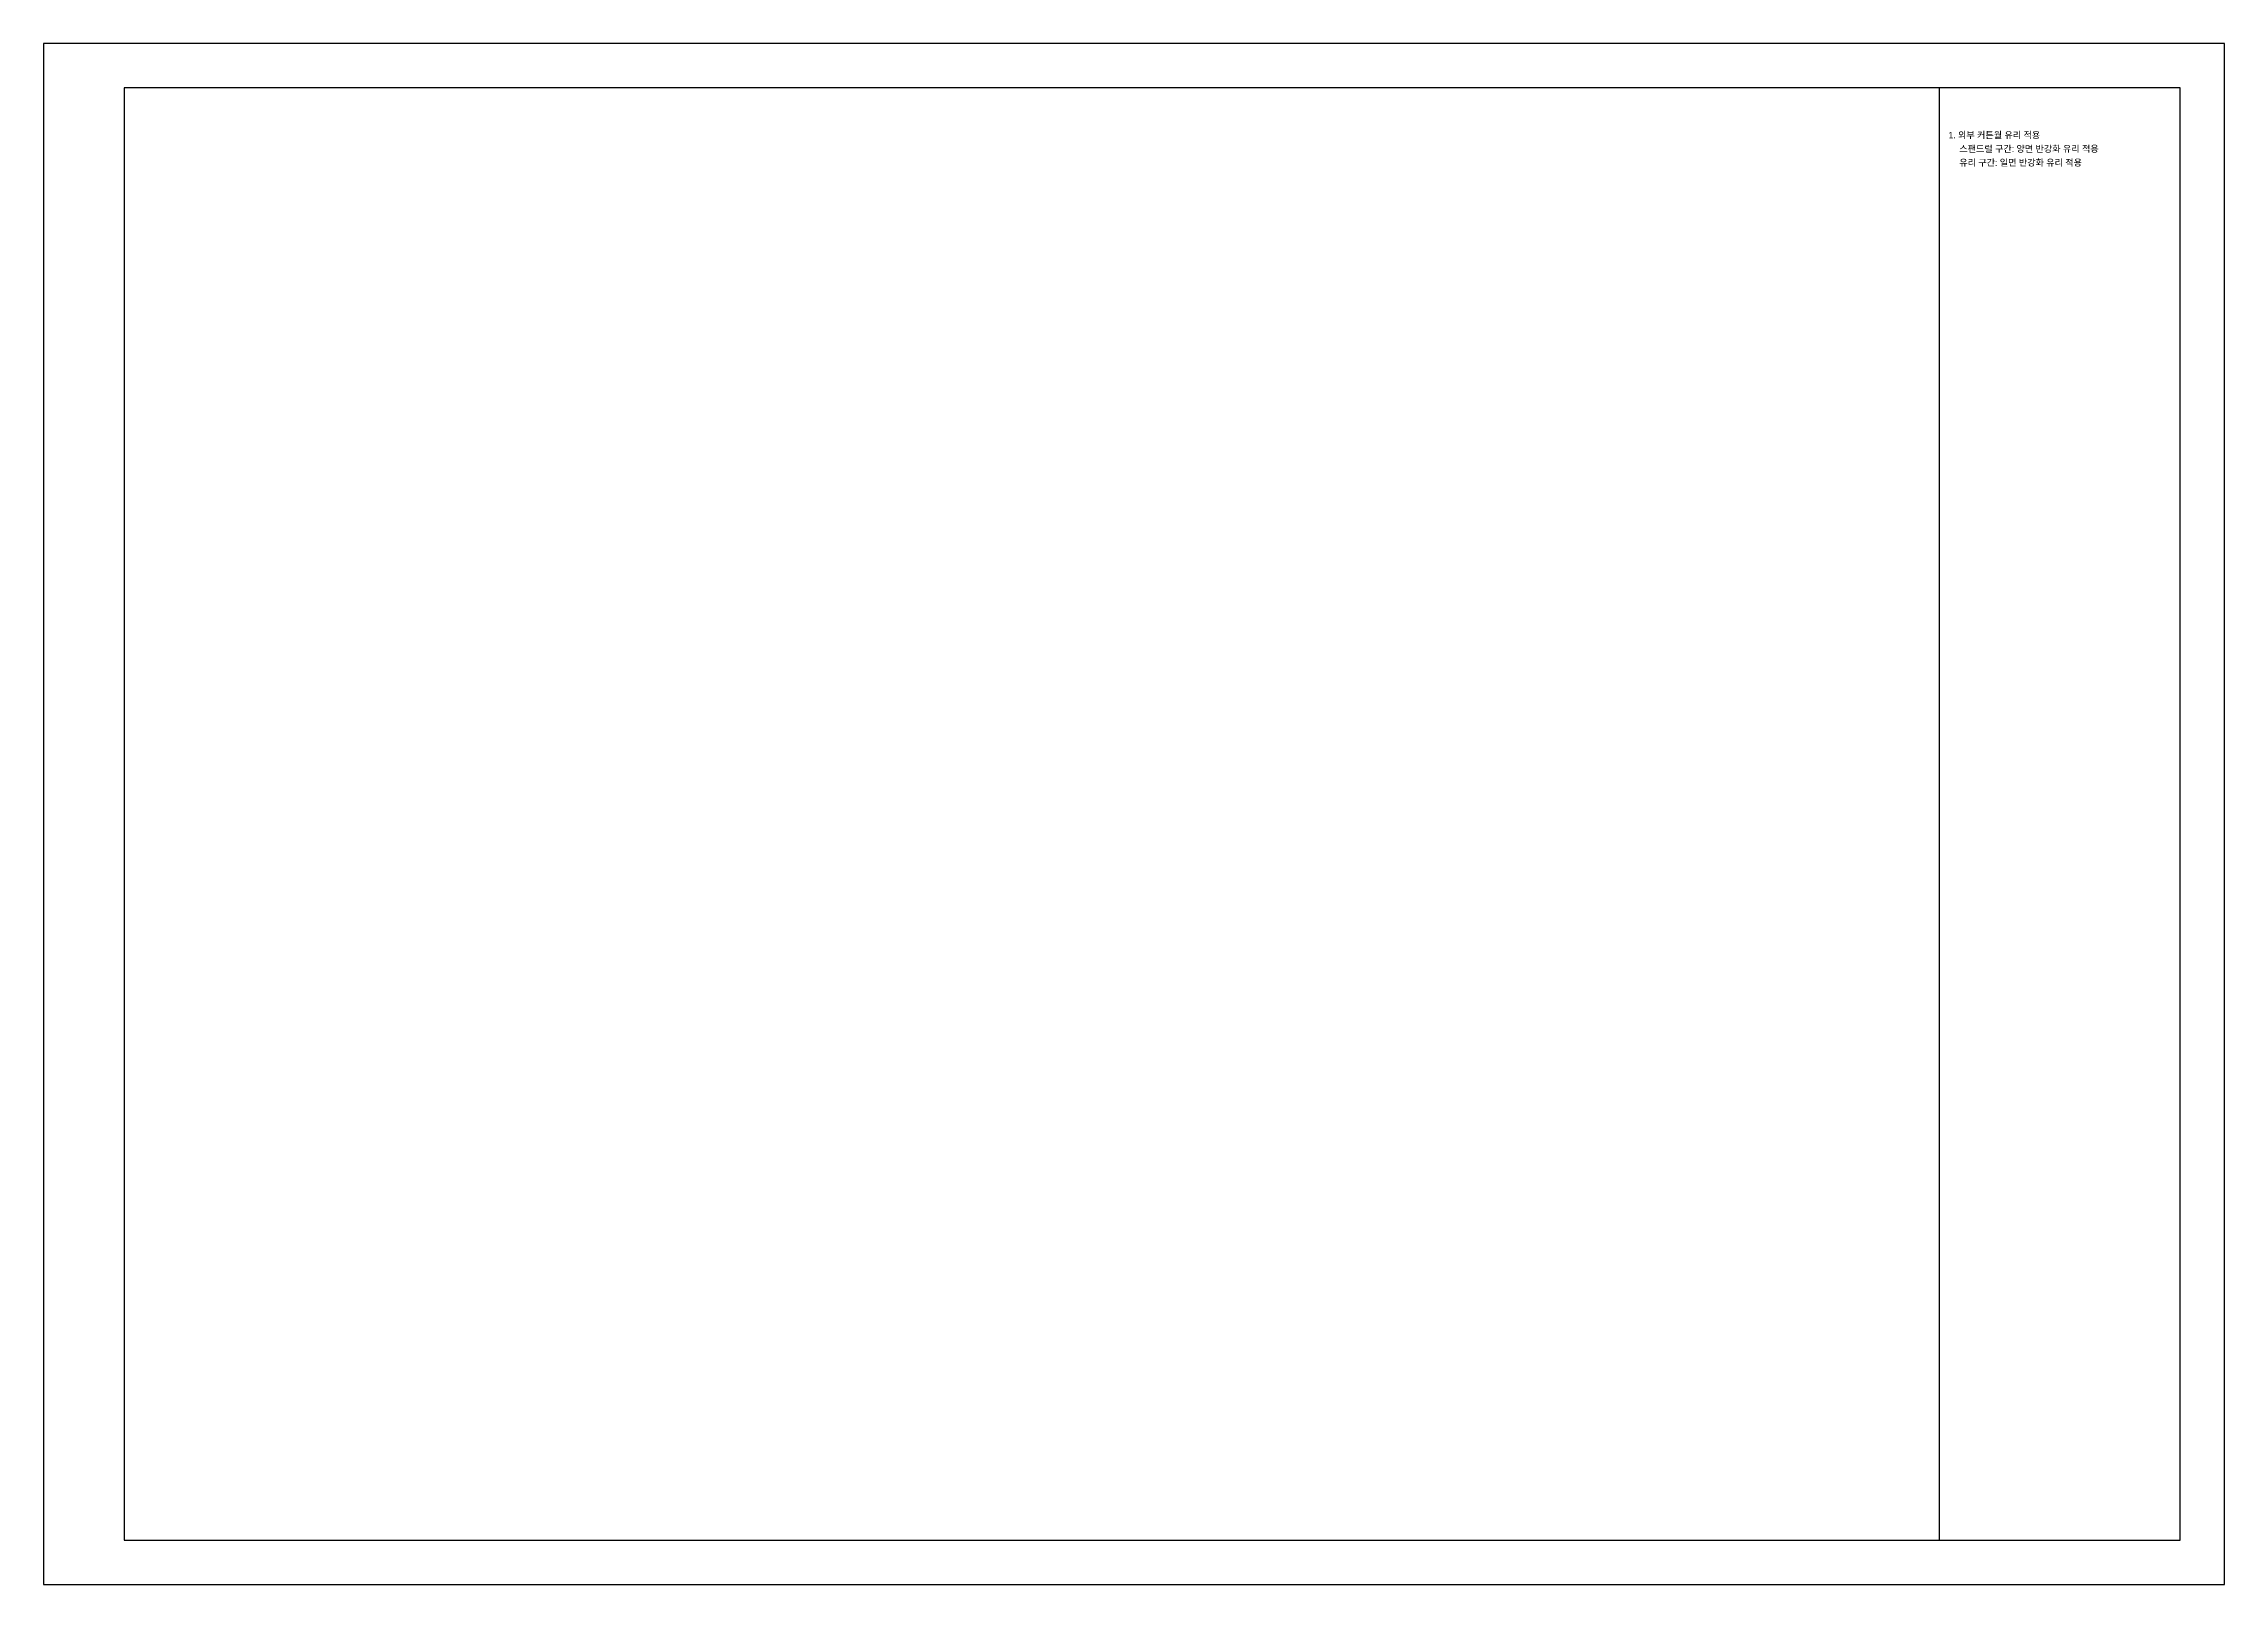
# Model space of a CAD drawing. Header units: millimetres. Extents: x 0 to 841, y 0 to 594.
import ezdxf

# ---------------------------------------------------------------- set-up
doc = ezdxf.new("R2010")
doc.units = ezdxf.units.MM
doc.header["$LTSCALE"] = 3
doc.layers.add('A-TEXT-NOTE', color=7, linetype='CONTINUOUS')
doc.layers.add('NOPLOT', color=193, linetype='CONTINUOUS', plot=False)
doc.styles.add('Gtx', font='')
doc.styles.get('Gtx').set_extended_font_data('Dotum')

msp = doc.modelspace()

# ---------------------------------------------------------------- linework, layer by layer
at = {"layer": 'NOPLOT'}
msp.add_line((731, 577), (731, 17), dxfattribs=at)
for points in [[(0, 0), (841, 0), (841, 594), (0, 594)], [(31, 17), (824, 17), (824, 577), (31, 577)]]:
    msp.add_lwpolyline(points, close=True, dxfattribs=at)

# ---------------------------------------------------------------- texts
at = {"layer": 'A-TEXT-NOTE', "style": 'Gtx'}
for s, p in [('1. 외부 커튼월 유리 적용', (734.63, 557.49)), ('유리 구간: 일면 반강화 유리 적용', (738.77, 546.88)), ('스팬드럴 구간: 양면 반강화 유리 적용', (738.77, 552.21))]:
    msp.add_text(s, height=2.5, dxfattribs=at).set_placement(p)

doc.saveas('drawing.dxf')
